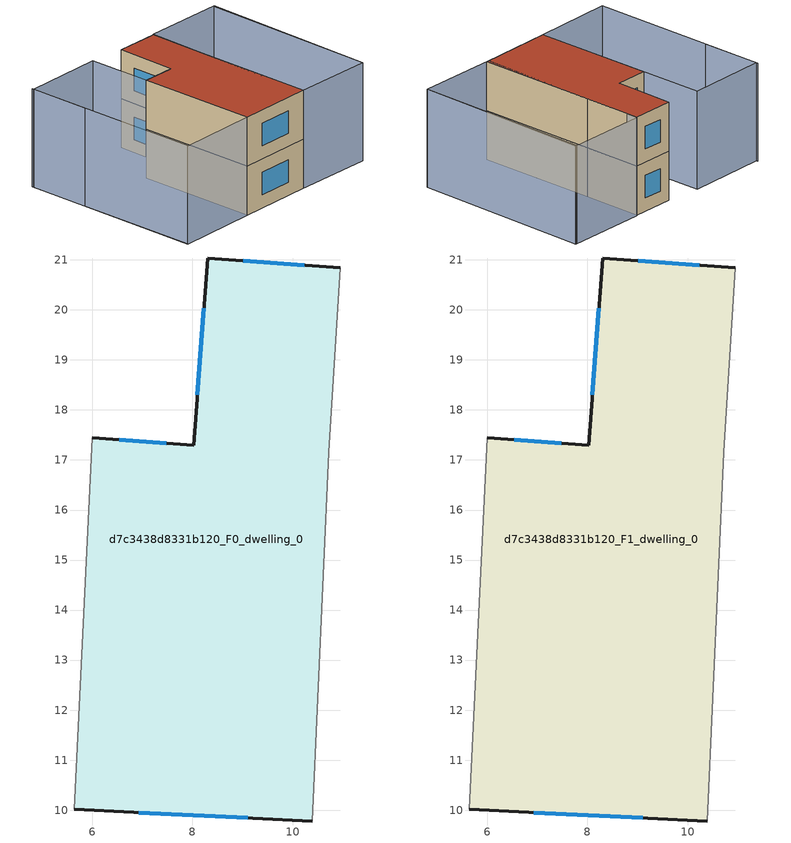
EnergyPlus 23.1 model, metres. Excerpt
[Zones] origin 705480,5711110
d7c3438d8331b120_F0_dwelling_0
 floor ground (EU_floor_Construction): 10.95,20.84 10.72,17.16 10.39,9.78 5.64,10.01 5.99,17.45 8.02,17.29 8.3,21.04 z0
 wall outside (EU_wall_Construction): 5.64,10.01 10.39,9.78 / 10.95,20.84 8.3,21.04 8.02,17.29 5.99,17.45 z0:3
 wall adiabatic (EU_wall_Construction): 10.39,9.78 10.72,17.16 10.95,20.84 / 5.99,17.45 5.64,10.01 z0:3
 window (EU_Window_Construction): 6.92,9.95 9.11,9.85 / 7.48,17.34 6.54,17.41 / 8.23,20.03 8.1,18.3 / 10.23,20.9 9.02,20.98 z0.81:2.19
d7c3438d8331b120_F1_dwelling_0
 floor to d7c3438d8331b120_F0_dwelling_0 (EU_floor_Construction): 10.95,20.84 10.72,17.16 10.39,9.78 5.64,10.01 5.99,17.45 8.02,17.29 8.3,21.04 z3
 wall outside (EU_wall_Construction): 5.64,10.01 10.39,9.78 / 10.95,20.84 8.3,21.04 8.02,17.29 5.99,17.45 z3:6
 wall adiabatic (EU_wall_Construction): 10.39,9.78 10.72,17.16 10.95,20.84 / 5.99,17.45 5.64,10.01 z3:6
 window (EU_Window_Construction): 6.92,9.95 9.11,9.85 / 7.48,17.34 6.54,17.41 / 8.23,20.03 8.1,18.3 / 10.23,20.9 9.02,20.98 z3.81:5.19
 roof outside (EU_roof_Construction): 10.39,9.78 10.72,17.16 10.95,20.84 8.3,21.04 8.02,17.29 5.99,17.45 5.64,10.01 z6
shading: 15.27,9.54 15.97,20.56 / 1.22,21.72 0.65,10.3 / 16.02,20.54 15.27,9.45 / 15.27,9.45 10.22,9.8 / 10.22,9.8 10.98,20.88 / 10.98,20.88 16.02,20.54 / 0.65,10.26 1.22,21.63 / 1.22,21.63 6.21,21.38 / 6.21,21.38 5.64,10.02 / 5.64,10.02 0.65,10.26 z0:6
[Building]
EU S2 Campaign: North Axis=0; Terrain=City; Solar Distribution=FullExterior
[Site:Location]
London: Latitude=51.5; Longitude=-0.5; Time Zone=0; Elevation=25
[SizingPeriod:WeatherFileDays]
AnnualSizingPeriod: Begin Month=1; Begin Day of Month=1; End Month=12; End Day of Month=31; Day of Week for Start Day=Monday; Use Weather File Daylight Saving Period=No; Use Weather File Rain and Snow Indicators=No
[MATERIAL]
EU_InternalMass_Material: Roughness=MediumRough; Thickness=0.1; Conductivity=1; Density=1800; Specific Heat=900; Thermal Absorptance=0.9; Solar Absorptance=0.7; Visible Absorptance=0.7
[MATERIAL:NOMASS] Roughness=MediumRough; Thermal Absorptance=0.9; Solar Absorptance=0.7; Visible Absorptance=0.7
Name | Thermal Resistance
EU_wall_NoMass | 0.555556
EU_roof_NoMass | 0.510204
EU_floor_NoMass | 1.68919
[WINDOWMATERIAL:SIMPLEGLAZINGSYSTEM]
EU_Window_SimpleGlazing: UFactor=3.96; Solar Heat Gain Coefficient=0.85; Visible Transmittance=0.85
[CONSTRUCTION]
EU_wall_Construction: EU_wall_NoMass
EU_roof_Construction: EU_roof_NoMass
EU_floor_Construction: EU_floor_NoMass
EU_Window_Construction: EU_Window_SimpleGlazing
EU_InternalMass_Construction: EU_InternalMass_Material
[ZONE] Type=1; Multiplier=1; Ceiling Height=autocalculate; Volume=135.22; Floor Area=autocalculate; Part of Total Floor Area=Yes
d7c3438d8331b120_F0_dwelling_0; d7c3438d8331b120_F1_dwelling_0
[INTERNALMASS] Construction=EU_InternalMass_Construction; Surface Area=45.0739
Name | Zone or ZoneList
d7c3438d8331b120_F0_dwelling_0_EU_InternalMass | d7c3438d8331b120_F0_dwelling_0
d7c3438d8331b120_F1_dwelling_0_EU_InternalMass | d7c3438d8331b120_F1_dwelling_0
[OTHEREQUIPMENT] Fuel Type=Electricity; Design Level Calculation Method=Watts/Area; Power per Zone Floor Area=1; Fraction Latent=0; Fraction Radiant=0; Fraction Lost=0; Carbon Dioxide Generation Rate=0; EndUse Subcategory=EU_Step8_InternalGains
Name | Zone or ZoneList or Space or SpaceList | Schedule
EU_Step8_InternalGain_d7c3438d8331b120_F0_dwelling_0_f000 | d7c3438d8331b120_F0_dwelling_0 | EU_Step8_GainSchedule_d7c3438d8331b120_F0_dwelling_0_f000
EU_Step8_InternalGain_d7c3438d8331b120_F1_dwelling_0_f000 | d7c3438d8331b120_F1_dwelling_0 | EU_Step8_GainSchedule_d7c3438d8331b120_F1_dwelling_0_f000
[ZONEVENTILATION:DESIGNFLOWRATE] Schedule=EU_AlwaysOn; Design Flow Rate Calculation Method=AirChanges/Hour; Air Changes per Hour=0.48; Ventilation Type=Natural; Fan Pressure Rise=0; Fan Total Efficiency=1; Constant Term Coefficient=1; Temperature Term Coefficient=0; Velocity Term Coefficient=0; Velocity Squared Term Coefficient=0; Minimum Indoor Temperature=-100; Maximum Indoor Temperature=100; Delta Temperature=-100; Minimum Outdoor Temperature=-100; Maximum Outdoor Temperature=100; Maximum Wind Speed=40
Name | Zone or ZoneList or Space or SpaceList
EU_ConstantAir_d7c3438d8331b120_F0_dwelling_0 | d7c3438d8331b120_F0_dwelling_0
EU_ConstantAir_d7c3438d8331b120_F1_dwelling_0 | d7c3438d8331b120_F1_dwelling_0
[HVACTEMPLATE:THERMOSTAT] Constant Heating Setpoint=20; Constant Cooling Setpoint=50
EU_HeatOnly_d7c3438d8331b120_F0_dwelling_0; EU_HeatOnly_d7c3438d8331b120_F1_dwelling_0
[HVACTEMPLATE:ZONE:IDEALLOADSAIRSYSTEM] System Availability Schedule=EU_AlwaysOn; Maximum Heating Supply Air Temperature=50; Minimum Cooling Supply Air Temperature=13; Maximum Heating Supply Air Humidity Ratio=0.0156; Minimum Cooling Supply Air Humidity Ratio=0.0077; Heating Limit=NoLimit; Cooling Limit=NoLimit; Heating Availability Schedule=EU_AlwaysOn; Cooling Availability Schedule=EU_CoolingOff; Dehumidification Control Type=ConstantSensibleHeatRatio; Cooling Sensible Heat Ratio=0.7; Dehumidification Setpoint=60; Humidification Control Type=None; Humidification Setpoint=30; Outdoor Air Method=None; Outdoor Air Flow Rate per Person=0.00944; Outdoor Air Flow Rate per Zone Floor Area=0; Outdoor Air Flow Rate per Zone=0; Demand Controlled Ventilation Type=None; Outdoor Air Economizer Type=NoEconomizer; Heat Recovery Type=None; Sensible Heat Recovery Effectiveness=0.7; Latent Heat Recovery Effectiveness=0.65
Name | Template Thermostat
d7c3438d8331b120_F0_dwelling_0 | EU_HeatOnly_d7c3438d8331b120_F0_dwelling_0
d7c3438d8331b120_F1_dwelling_0 | EU_HeatOnly_d7c3438d8331b120_F1_dwelling_0
[SIZING:ZONE] Zone Cooling Design Supply Air Temperature Input Method=SupplyAirTemperature; Zone Cooling Design Supply Air Temperature=13; Zone Heating Design Supply Air Temperature Input Method=SupplyAirTemperature; Zone Heating Design Supply Air Temperature=50; Zone Cooling Design Supply Air Humidity Ratio=0.008; Zone Heating Design Supply Air Humidity Ratio=0.008; Cooling Design Air Flow Method=DesignDay; Cooling Design Air Flow Rate=0; Cooling Minimum Air Flow per Zone Floor Area=0.000762; Cooling Minimum Air Flow=0; Cooling Minimum Air Flow Fraction=0.2; Heating Design Air Flow Method=DesignDay; Heating Design Air Flow Rate=0; Heating Maximum Air Flow per Zone Floor Area=0.002032; Heating Maximum Air Flow=0.141576; Heating Maximum Air Flow Fraction=0.3; Account for Dedicated Outdoor Air System=No; Dedicated Outdoor Air System Control Strategy=NeutralSupplyAir; Dedicated Outdoor Air Low Setpoint Temperature for Design=autosize; Dedicated Outdoor Air High Setpoint Temperature for Design=autosize; Zone Load Sizing Method=Sensible Load Only No Latent Load; Zone Latent Cooling Design Supply Air Humidity Ratio Input Method=HumidityRatioDifference; Zone Cooling Design Supply Air Humidity Ratio Difference=0.005; Zone Latent Heating Design Supply Air Humidity Ratio Input Method=HumidityRatioDifference; Zone Humidification Design Supply Air Humidity Ratio Difference=0.005
d7c3438d8331b120_F0_dwelling_0; d7c3438d8331b120_F1_dwelling_0
[SCHEDULE:CONSTANT]
Name | Hourly Value
EU_AlwaysOn | 1
EU_CoolingOff | 0
[SCHEDULE:FILE] Column Number=1; Rows to Skip at Top=0; Number of Hours of Data=8760; Column Separator=Comma; Interpolate to Timestep=No; Minutes per Item=60; Adjust Schedule for Daylight Savings=Yes
Name | File
EU_Step8_GainSchedule_d7c3438d8331b120_F0_dwelling_0_f000 | ../../schedules/d7c3438d8331b120/d7c3438d8331b120_F0_dwelling_0_f000_gain.csv
EU_Step8_GainSchedule_d7c3438d8331b120_F1_dwelling_0_f000 | ../../schedules/d7c3438d8331b120/d7c3438d8331b120_F1_dwelling_0_f000_gain.csv
